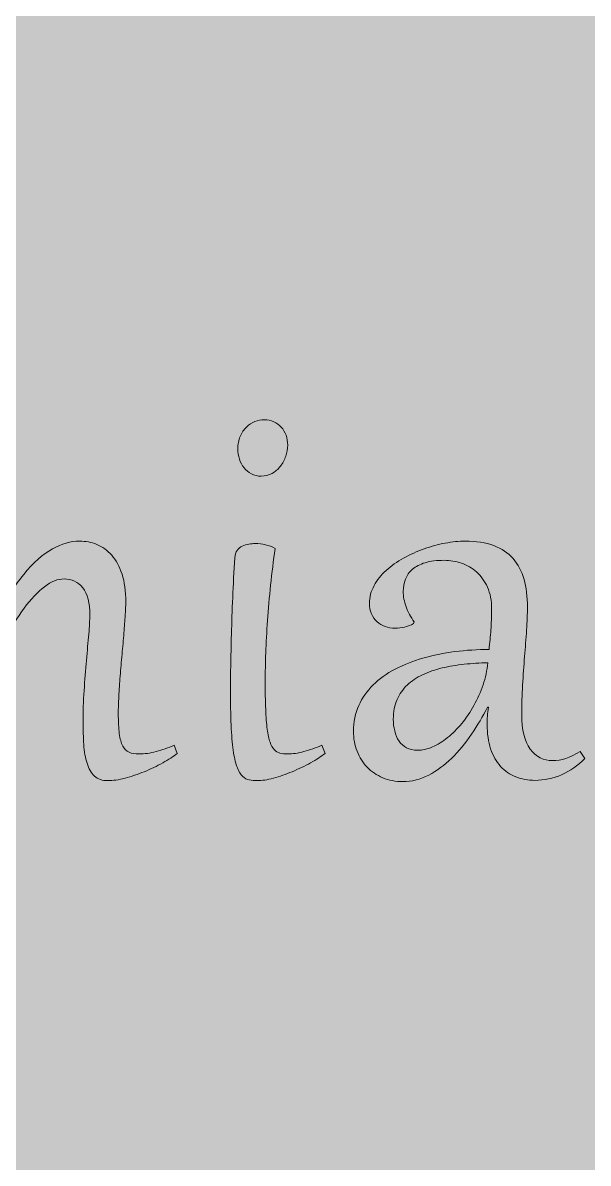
# Model space of a CAD drawing. Extents: x -4214 to -1795, y -2227 to -856.
# Drawn here: x -2441.2 to -2370.1, y -1884.3 to -1740.8 of the extents above; entities that cross this region are included whole.
import ezdxf

# ---------------------------------------------------------------- set-up
doc = ezdxf.new("R2010")
doc.units = 0
doc.header["$MEASUREMENT"] = 0
doc.layers.add('Layer 1', color=7, linetype='Continuous')

# ---------------------------------------------------------------- blocks, each defined once
blk = doc.blocks.new('block 14')
at = {"layer": 'Layer 1', "true_color": 0x2a3f49}
h = blk.add_hatch(color=149, dxfattribs=at)
h.dxf.hatch_style = 2
edge = h.paths.add_edge_path()
edge.add_spline(control_points=[(-2409.48, -1806.92), (-2409.7, -1808.45), (-2409.9, -1809.98), (-2410.06, -1811.52), (-2410.22, -1813.06), (-2410.35, -1814.55), (-2410.45, -1815.98), (-2410.55, -1817.42), (-2410.63, -1818.78), (-2410.67, -1820.06), (-2410.72, -1821.34), (-2410.74, -1822.5), (-2410.74, -1823.54), (-2410.74, -1824.93), (-2410.72, -1826.13), (-2410.68, -1827.13), (-2410.64, -1828.13), (-2410.58, -1828.97), (-2410.48, -1829.65), (-2410.39, -1830.34), (-2410.27, -1830.89), (-2410.13, -1831.3), (-2409.99, -1831.71), (-2409.81, -1832.02), (-2409.61, -1832.24), (-2409.4, -1832.46), (-2409.16, -1832.61), (-2408.88, -1832.68), (-2408.6, -1832.75), (-2408.29, -1832.78), (-2407.94, -1832.78), (-2407.3, -1832.78), (-2406.61, -1832.68), (-2405.86, -1832.48), (-2405.12, -1832.29), (-2404.36, -1832.02), (-2403.6, -1831.67), (-2403.6, -1831.67), (-2403.21, -1832.72), (-2403.21, -1832.72), (-2403.7, -1833.1), (-2404.3, -1833.5), (-2405.03, -1833.9), (-2405.77, -1834.31), (-2406.53, -1834.68), (-2407.34, -1835.01), (-2408.15, -1835.35), (-2408.94, -1835.62), (-2409.71, -1835.83), (-2410.48, -1836.04), (-2411.15, -1836.14), (-2411.71, -1836.14), (-2412.09, -1836.14), (-2412.43, -1836.11), (-2412.74, -1836.05), (-2413.05, -1835.99), (-2413.33, -1835.84), (-2413.57, -1835.6), (-2413.82, -1835.36), (-2414.04, -1835), (-2414.24, -1834.53), (-2414.43, -1834.06), (-2414.59, -1833.42), (-2414.72, -1832.62), (-2414.85, -1831.81), (-2414.95, -1830.81), (-2415.01, -1829.6), (-2415.08, -1828.39), (-2415.11, -1826.92), (-2415.11, -1825.2), (-2415.11, -1824.2), (-2415.1, -1823.06), (-2415.08, -1821.79), (-2415.06, -1820.53), (-2415.03, -1819.16), (-2414.99, -1817.7), (-2414.95, -1816.24), (-2414.9, -1814.71), (-2414.83, -1813.09), (-2414.76, -1811.47), (-2414.68, -1809.8), (-2414.57, -1808.09), (-2414.54, -1807.71), (-2414.44, -1807.41), (-2414.27, -1807.17), (-2414.09, -1806.94), (-2413.88, -1806.75), (-2413.62, -1806.62), (-2413.37, -1806.5), (-2413.1, -1806.41), (-2412.81, -1806.36), (-2412.52, -1806.32), (-2412.25, -1806.3), (-2412.01, -1806.3), (-2411.11, -1806.3), (-2410.27, -1806.5), (-2409.48, -1806.92)], knot_values=[0, 0, 0, 0, 1, 1, 1, 2, 2, 2, 3, 3, 3, 4, 4, 4, 5, 5, 5, 6, 6, 6, 7, 7, 7, 8, 8, 8, 9, 9, 9, 10, 10, 10, 11, 11, 11, 12, 12, 12, 13, 13, 13, 14, 14, 14, 15, 15, 15, 16, 16, 16, 17, 17, 17, 18, 18, 18, 19, 19, 19, 20, 20, 20, 21, 21, 21, 22, 22, 22, 23, 23, 23, 24, 24, 24, 25, 25, 25, 26, 26, 26, 27, 27, 27, 28, 28, 28, 29, 29, 29, 30, 30, 30, 31, 31, 31, 32, 32, 32, 32], degree=3, periodic=1)
edge = h.paths.add_edge_path()
edge.add_spline(control_points=[(-2411.23, -1797.82), (-2411.7, -1797.82), (-2412.11, -1797.72), (-2412.48, -1797.53), (-2412.84, -1797.33), (-2413.15, -1797.08), (-2413.4, -1796.76), (-2413.66, -1796.44), (-2413.85, -1796.08), (-2413.99, -1795.67), (-2414.12, -1795.26), (-2414.19, -1794.84), (-2414.19, -1794.41), (-2414.19, -1793.81), (-2414.09, -1793.28), (-2413.89, -1792.81), (-2413.68, -1792.35), (-2413.42, -1791.96), (-2413.1, -1791.64), (-2412.78, -1791.33), (-2412.42, -1791.09), (-2412.03, -1790.94), (-2411.64, -1790.78), (-2411.26, -1790.71), (-2410.88, -1790.71), (-2410.43, -1790.71), (-2410.02, -1790.79), (-2409.66, -1790.96), (-2409.29, -1791.13), (-2408.98, -1791.36), (-2408.72, -1791.65), (-2408.46, -1791.95), (-2408.26, -1792.29), (-2408.12, -1792.67), (-2407.98, -1793.05), (-2407.9, -1793.47), (-2407.9, -1793.91), (-2407.9, -1794.38), (-2407.99, -1794.84), (-2408.15, -1795.31), (-2408.31, -1795.77), (-2408.53, -1796.19), (-2408.82, -1796.57), (-2409.11, -1796.94), (-2409.46, -1797.25), (-2409.87, -1797.48), (-2410.28, -1797.7), (-2410.73, -1797.82), (-2411.23, -1797.82)], knot_values=[0, 0, 0, 0, 1, 1, 1, 2, 2, 2, 3, 3, 3, 4, 4, 4, 5, 5, 5, 6, 6, 6, 7, 7, 7, 8, 8, 8, 9, 9, 9, 10, 10, 10, 11, 11, 11, 12, 12, 12, 13, 13, 13, 14, 14, 14, 15, 15, 15, 16, 16, 16, 16], degree=3, periodic=1)
h = blk.add_hatch(color=149, dxfattribs=at)
h.dxf.hatch_style = 2
edge = h.paths.add_edge_path()
edge.add_spline(control_points=[(-2451.48, -1812.09), (-2451.48, -1811.54), (-2451.52, -1811.08), (-2451.6, -1810.71), (-2451.68, -1810.33), (-2451.81, -1810.03), (-2451.97, -1809.81), (-2452.14, -1809.59), (-2452.35, -1809.43), (-2452.61, -1809.34), (-2452.87, -1809.24), (-2453.17, -1809.19), (-2453.52, -1809.19), (-2454, -1809.19), (-2454.58, -1809.26), (-2455.25, -1809.39), (-2455.92, -1809.53), (-2456.69, -1809.71), (-2457.54, -1809.94), (-2457.54, -1809.94), (-2457.84, -1808.49), (-2457.84, -1808.49), (-2456.89, -1808.16), (-2455.98, -1807.85), (-2455.1, -1807.57), (-2454.22, -1807.3), (-2453.41, -1807.06), (-2452.67, -1806.86), (-2451.93, -1806.66), (-2451.28, -1806.5), (-2450.72, -1806.39), (-2450.15, -1806.29), (-2449.71, -1806.24), (-2449.39, -1806.24), (-2448.61, -1806.24), (-2448, -1806.47), (-2447.56, -1806.93), (-2447.13, -1807.39), (-2446.91, -1808.19), (-2446.91, -1809.32), (-2446.91, -1809.45), (-2446.92, -1809.76), (-2446.95, -1810.25), (-2446.98, -1810.74), (-2447.01, -1811.37), (-2447.06, -1812.11), (-2447.11, -1812.87), (-2447.16, -1813.73), (-2447.23, -1814.7), (-2447.3, -1815.68), (-2447.38, -1816.72), (-2447.46, -1817.82), (-2447.55, -1818.92), (-2447.65, -1820.05), (-2447.76, -1821.23), (-2447.86, -1822.4), (-2447.98, -1823.58), (-2448.1, -1824.74), (-2448.1, -1824.74), (-2447.98, -1824.76), (-2447.98, -1824.76), (-2446.96, -1821.3), (-2445.86, -1818.37), (-2444.69, -1815.99), (-2443.53, -1813.61), (-2442.34, -1811.68), (-2441.13, -1810.19), (-2439.92, -1808.71), (-2438.72, -1807.64), (-2437.52, -1806.98), (-2436.33, -1806.32), (-2435.19, -1806), (-2434.1, -1806), (-2433.35, -1806), (-2432.62, -1806.13), (-2431.93, -1806.41), (-2431.23, -1806.7), (-2430.61, -1807.15), (-2430.06, -1807.77), (-2429.52, -1808.38), (-2429.09, -1809.18), (-2428.76, -1810.15), (-2428.44, -1811.13), (-2428.28, -1812.3), (-2428.28, -1813.69), (-2428.28, -1814.09), (-2428.31, -1814.63), (-2428.35, -1815.31), (-2428.4, -1815.98), (-2428.46, -1816.74), (-2428.52, -1817.57), (-2428.59, -1818.41), (-2428.67, -1819.29), (-2428.75, -1820.22), (-2428.84, -1821.15), (-2428.92, -1822.07), (-2428.99, -1822.97), (-2429.05, -1823.87), (-2429.11, -1824.72), (-2429.16, -1825.54), (-2429.2, -1826.35), (-2429.23, -1827.06), (-2429.23, -1827.66), (-2429.23, -1828.71), (-2429.18, -1829.56), (-2429.1, -1830.22), (-2429.01, -1830.88), (-2428.87, -1831.4), (-2428.66, -1831.78), (-2428.46, -1832.16), (-2428.19, -1832.42), (-2427.86, -1832.57), (-2427.52, -1832.71), (-2427.11, -1832.78), (-2426.63, -1832.78), (-2425.93, -1832.78), (-2425.21, -1832.68), (-2424.46, -1832.48), (-2423.7, -1832.29), (-2422.95, -1832.02), (-2422.18, -1831.67), (-2422.18, -1831.67), (-2421.8, -1832.72), (-2421.8, -1832.72), (-2422.28, -1833.1), (-2422.89, -1833.5), (-2423.63, -1833.9), (-2424.37, -1834.31), (-2425.14, -1834.68), (-2425.96, -1835.01), (-2426.77, -1835.35), (-2427.58, -1835.62), (-2428.38, -1835.83), (-2429.19, -1836.04), (-2429.9, -1836.14), (-2430.52, -1836.14), (-2431.24, -1836.14), (-2431.81, -1835.95), (-2432.23, -1835.56), (-2432.65, -1835.17), (-2432.96, -1834.64), (-2433.16, -1833.96), (-2433.37, -1833.29), (-2433.51, -1832.51), (-2433.57, -1831.61), (-2433.63, -1830.71), (-2433.66, -1829.75), (-2433.66, -1828.71), (-2433.66, -1827.45), (-2433.62, -1826.15), (-2433.53, -1824.81), (-2433.44, -1823.48), (-2433.34, -1822.2), (-2433.24, -1821), (-2433.13, -1819.79), (-2433.03, -1818.69), (-2432.94, -1817.7), (-2432.86, -1816.72), (-2432.81, -1815.93), (-2432.81, -1815.34), (-2432.81, -1813.77), (-2433.11, -1812.61), (-2433.7, -1811.86), (-2434.29, -1811.12), (-2435.07, -1810.75), (-2436.05, -1810.75), (-2436.83, -1810.75), (-2437.65, -1811.07), (-2438.51, -1811.73), (-2439.37, -1812.39), (-2440.23, -1813.29), (-2441.08, -1814.44), (-2441.93, -1815.59), (-2442.75, -1816.95), (-2443.54, -1818.51), (-2444.32, -1820.07), (-2445.03, -1821.76), (-2445.66, -1823.59), (-2446.29, -1825.4), (-2446.82, -1827.31), (-2447.23, -1829.3), (-2447.65, -1831.28), (-2447.91, -1833.27), (-2448.02, -1835.25), (-2448.02, -1835.25), (-2452.23, -1835.78), (-2452.23, -1835.78), (-2452.23, -1835.78), (-2452.55, -1835.76), (-2452.55, -1835.76), (-2452.44, -1834.48), (-2452.34, -1833.09), (-2452.25, -1831.59), (-2452.15, -1830.08), (-2452.06, -1828.56), (-2451.99, -1827.01), (-2451.91, -1825.46), (-2451.83, -1823.92), (-2451.77, -1822.39), (-2451.71, -1820.87), (-2451.66, -1819.45), (-2451.61, -1818.13), (-2451.57, -1816.8), (-2451.53, -1815.62), (-2451.51, -1814.57), (-2451.49, -1813.53), (-2451.48, -1812.7), (-2451.48, -1812.09)], knot_values=[0, 0, 0, 0, 1, 1, 1, 2, 2, 2, 3, 3, 3, 4, 4, 4, 5, 5, 5, 6, 6, 6, 7, 7, 7, 8, 8, 8, 9, 9, 9, 10, 10, 10, 11, 11, 11, 12, 12, 12, 13, 13, 13, 14, 14, 14, 15, 15, 15, 16, 16, 16, 17, 17, 17, 18, 18, 18, 19, 19, 19, 20, 20, 20, 21, 21, 21, 22, 22, 22, 23, 23, 23, 24, 24, 24, 25, 25, 25, 26, 26, 26, 27, 27, 27, 28, 28, 28, 29, 29, 29, 30, 30, 30, 31, 31, 31, 32, 32, 32, 33, 33, 33, 34, 34, 34, 35, 35, 35, 36, 36, 36, 37, 37, 37, 38, 38, 38, 39, 39, 39, 40, 40, 40, 41, 41, 41, 42, 42, 42, 43, 43, 43, 44, 44, 44, 45, 45, 45, 46, 46, 46, 47, 47, 47, 48, 48, 48, 49, 49, 49, 50, 50, 50, 51, 51, 51, 52, 52, 52, 53, 53, 53, 54, 54, 54, 55, 55, 55, 56, 56, 56, 57, 57, 57, 58, 58, 58, 59, 59, 59, 60, 60, 60, 61, 61, 61, 62, 62, 62, 63, 63, 63, 64, 64, 64, 65, 65, 65, 66, 66, 66, 67, 67, 67, 68, 68, 68, 69, 69, 69, 69], degree=3, periodic=1)
h = blk.add_hatch(color=149, dxfattribs=at)
h.dxf.hatch_style = 2
edge = h.paths.add_edge_path()
edge.add_spline(control_points=[(-2382.25, -1814.55), (-2382.25, -1813.49), (-2382.42, -1812.57), (-2382.77, -1811.79), (-2383.12, -1811.01), (-2383.58, -1810.38), (-2384.14, -1809.88), (-2384.71, -1809.38), (-2385.34, -1809.02), (-2386.05, -1808.77), (-2386.77, -1808.53), (-2387.48, -1808.41), (-2388.19, -1808.41), (-2389.14, -1808.41), (-2389.95, -1808.51), (-2390.61, -1808.71), (-2391.26, -1808.91), (-2391.8, -1809.19), (-2392.21, -1809.54), (-2392.62, -1809.89), (-2392.91, -1810.3), (-2393.09, -1810.78), (-2393.28, -1811.25), (-2393.37, -1811.77), (-2393.37, -1812.32), (-2393.37, -1812.96), (-2393.25, -1813.61), (-2393.01, -1814.26), (-2392.78, -1814.91), (-2392.43, -1815.54), (-2391.98, -1816.16), (-2391.98, -1816.16), (-2392.06, -1816.38), (-2392.06, -1816.38), (-2392.82, -1816.76), (-2393.59, -1816.95), (-2394.37, -1816.95), (-2394.83, -1816.95), (-2395.26, -1816.88), (-2395.65, -1816.74), (-2396.05, -1816.6), (-2396.39, -1816.39), (-2396.68, -1816.12), (-2396.97, -1815.86), (-2397.2, -1815.52), (-2397.36, -1815.13), (-2397.53, -1814.74), (-2397.62, -1814.31), (-2397.62, -1813.83), (-2397.62, -1813.03), (-2397.42, -1812.29), (-2397.04, -1811.59), (-2396.66, -1810.89), (-2396.15, -1810.25), (-2395.52, -1809.68), (-2394.89, -1809.1), (-2394.16, -1808.59), (-2393.32, -1808.13), (-2392.49, -1807.67), (-2391.64, -1807.29), (-2390.75, -1806.97), (-2389.86, -1806.66), (-2388.97, -1806.41), (-2388.08, -1806.25), (-2387.19, -1806.08), (-2386.36, -1806), (-2385.59, -1806), (-2384.18, -1806), (-2382.98, -1806.18), (-2381.98, -1806.56), (-2380.98, -1806.93), (-2380.16, -1807.48), (-2379.54, -1808.2), (-2378.92, -1808.92), (-2378.46, -1809.78), (-2378.17, -1810.81), (-2377.88, -1811.83), (-2377.74, -1812.98), (-2377.74, -1814.27), (-2377.74, -1815.15), (-2377.78, -1816.13), (-2377.85, -1817.19), (-2377.92, -1818.25), (-2378.01, -1819.36), (-2378.1, -1820.53), (-2378.2, -1821.68), (-2378.28, -1822.89), (-2378.35, -1824.12), (-2378.43, -1825.35), (-2378.46, -1826.58), (-2378.46, -1827.81), (-2378.46, -1829.74), (-2378.1, -1831.19), (-2377.39, -1832.16), (-2376.67, -1833.14), (-2375.73, -1833.62), (-2374.56, -1833.62), (-2373.52, -1833.62), (-2372.37, -1833.24), (-2371.09, -1832.47), (-2371.09, -1832.47), (-2370.51, -1833.34), (-2370.51, -1833.34), (-2371.41, -1834.24), (-2372.39, -1834.93), (-2373.45, -1835.4), (-2374.51, -1835.86), (-2375.62, -1836.1), (-2376.79, -1836.1), (-2377.67, -1836.1), (-2378.47, -1835.95), (-2379.21, -1835.66), (-2379.95, -1835.36), (-2380.58, -1834.92), (-2381.12, -1834.34), (-2381.66, -1833.75), (-2382.07, -1833.02), (-2382.37, -1832.13), (-2382.67, -1831.25), (-2382.81, -1830.22), (-2382.81, -1829.05), (-2382.81, -1828.7), (-2382.8, -1828.35), (-2382.78, -1828.01), (-2382.76, -1827.66), (-2382.72, -1827.29), (-2382.65, -1826.9), (-2382.65, -1826.9), (-2382.77, -1826.9), (-2382.77, -1826.9), (-2383.35, -1828.05), (-2384.02, -1829.19), (-2384.78, -1830.31), (-2385.54, -1831.43), (-2386.37, -1832.43), (-2387.27, -1833.31), (-2388.18, -1834.19), (-2389.15, -1834.9), (-2390.17, -1835.44), (-2391.2, -1835.99), (-2392.28, -1836.26), (-2393.41, -1836.26), (-2394.33, -1836.26), (-2395.18, -1836.1), (-2395.94, -1835.78), (-2396.71, -1835.45), (-2397.36, -1835.01), (-2397.91, -1834.45), (-2398.45, -1833.89), (-2398.87, -1833.22), (-2399.18, -1832.44), (-2399.48, -1831.68), (-2399.63, -1830.83), (-2399.63, -1829.92), (-2399.63, -1828.74), (-2399.41, -1827.66), (-2398.97, -1826.69), (-2398.54, -1825.73), (-2397.94, -1824.86), (-2397.16, -1824.1), (-2396.39, -1823.33), (-2395.47, -1822.67), (-2394.39, -1822.11), (-2393.32, -1821.56), (-2392.15, -1821.09), (-2390.89, -1820.72), (-2389.63, -1820.36), (-2388.29, -1820.08), (-2386.88, -1819.9), (-2385.47, -1819.72), (-2384.03, -1819.63), (-2382.57, -1819.63), (-2382.48, -1818.78), (-2382.4, -1817.96), (-2382.34, -1817.17), (-2382.28, -1816.38), (-2382.25, -1815.51), (-2382.25, -1814.55)], knot_values=[0, 0, 0, 0, 1, 1, 1, 2, 2, 2, 3, 3, 3, 4, 4, 4, 5, 5, 5, 6, 6, 6, 7, 7, 7, 8, 8, 8, 9, 9, 9, 10, 10, 10, 11, 11, 11, 12, 12, 12, 13, 13, 13, 14, 14, 14, 15, 15, 15, 16, 16, 16, 17, 17, 17, 18, 18, 18, 19, 19, 19, 20, 20, 20, 21, 21, 21, 22, 22, 22, 23, 23, 23, 24, 24, 24, 25, 25, 25, 26, 26, 26, 27, 27, 27, 28, 28, 28, 29, 29, 29, 30, 30, 30, 31, 31, 31, 32, 32, 32, 33, 33, 33, 34, 34, 34, 35, 35, 35, 36, 36, 36, 37, 37, 37, 38, 38, 38, 39, 39, 39, 40, 40, 40, 41, 41, 41, 42, 42, 42, 43, 43, 43, 44, 44, 44, 45, 45, 45, 46, 46, 46, 47, 47, 47, 48, 48, 48, 49, 49, 49, 50, 50, 50, 51, 51, 51, 52, 52, 52, 53, 53, 53, 54, 54, 54, 55, 55, 55, 56, 56, 56, 57, 57, 57, 58, 58, 58, 59, 59, 59, 59], degree=3, periodic=1)
edge = h.paths.add_edge_path()
edge.add_spline(control_points=[(-2394.62, -1828.39), (-2394.62, -1828.91), (-2394.56, -1829.41), (-2394.44, -1829.89), (-2394.33, -1830.37), (-2394.15, -1830.79), (-2393.9, -1831.15), (-2393.65, -1831.51), (-2393.34, -1831.79), (-2392.95, -1832), (-2392.57, -1832.21), (-2392.11, -1832.32), (-2391.57, -1832.32), (-2390.97, -1832.32), (-2390.35, -1832.17), (-2389.7, -1831.89), (-2389.06, -1831.61), (-2388.42, -1831.22), (-2387.8, -1830.72), (-2387.17, -1830.23), (-2386.58, -1829.63), (-2386.01, -1828.94), (-2385.44, -1828.25), (-2384.92, -1827.49), (-2384.47, -1826.67), (-2384.01, -1825.85), (-2383.63, -1824.99), (-2383.33, -1824.09), (-2383.02, -1823.18), (-2382.83, -1822.25), (-2382.73, -1821.3), (-2383.73, -1821.32), (-2384.71, -1821.39), (-2385.69, -1821.49), (-2386.67, -1821.59), (-2387.6, -1821.75), (-2388.48, -1821.96), (-2389.36, -1822.18), (-2390.18, -1822.46), (-2390.93, -1822.81), (-2391.68, -1823.16), (-2392.33, -1823.59), (-2392.87, -1824.11), (-2393.42, -1824.63), (-2393.84, -1825.24), (-2394.15, -1825.94), (-2394.46, -1826.64), (-2394.62, -1827.46), (-2394.62, -1828.39)], knot_values=[0, 0, 0, 0, 1, 1, 1, 2, 2, 2, 3, 3, 3, 4, 4, 4, 5, 5, 5, 6, 6, 6, 7, 7, 7, 8, 8, 8, 9, 9, 9, 10, 10, 10, 11, 11, 11, 12, 12, 12, 13, 13, 13, 14, 14, 14, 15, 15, 15, 16, 16, 16, 16], degree=3, periodic=1)
at = {"layer": 'Layer 1', "lineweight": 0}
for points, knots in [([(-2411.23, -1797.82), (-2411.7, -1797.82), (-2412.11, -1797.72), (-2412.48, -1797.53), (-2412.84, -1797.33), (-2413.15, -1797.08), (-2413.4, -1796.76), (-2413.66, -1796.44), (-2413.85, -1796.08), (-2413.99, -1795.67), (-2414.12, -1795.26), (-2414.19, -1794.84), (-2414.19, -1794.41), (-2414.19, -1793.81), (-2414.09, -1793.28), (-2413.89, -1792.81), (-2413.68, -1792.35), (-2413.42, -1791.96), (-2413.1, -1791.64), (-2412.78, -1791.33), (-2412.42, -1791.09), (-2412.03, -1790.94), (-2411.64, -1790.78), (-2411.26, -1790.71), (-2410.88, -1790.71), (-2410.43, -1790.71), (-2410.02, -1790.79), (-2409.66, -1790.96), (-2409.29, -1791.13), (-2408.98, -1791.36), (-2408.72, -1791.65), (-2408.46, -1791.95), (-2408.26, -1792.29), (-2408.12, -1792.67), (-2407.98, -1793.05), (-2407.9, -1793.47), (-2407.9, -1793.91), (-2407.9, -1794.38), (-2407.99, -1794.84), (-2408.15, -1795.31), (-2408.31, -1795.77), (-2408.53, -1796.19), (-2408.82, -1796.57), (-2409.11, -1796.94), (-2409.46, -1797.25), (-2409.87, -1797.48), (-2410.28, -1797.7), (-2410.73, -1797.82), (-2411.23, -1797.82)], [0, 0, 0, 0, 1, 1, 1, 2, 2, 2, 3, 3, 3, 4, 4, 4, 5, 5, 5, 6, 6, 6, 7, 7, 7, 8, 8, 8, 9, 9, 9, 10, 10, 10, 11, 11, 11, 12, 12, 12, 13, 13, 13, 14, 14, 14, 15, 15, 15, 16, 16, 16, 16]), ([(-2451.48, -1812.09), (-2451.48, -1811.54), (-2451.52, -1811.08), (-2451.6, -1810.71), (-2451.68, -1810.33), (-2451.81, -1810.03), (-2451.97, -1809.81), (-2452.14, -1809.59), (-2452.35, -1809.43), (-2452.61, -1809.34), (-2452.87, -1809.24), (-2453.17, -1809.19), (-2453.52, -1809.19), (-2454, -1809.19), (-2454.58, -1809.26), (-2455.25, -1809.39), (-2455.92, -1809.53), (-2456.69, -1809.71), (-2457.54, -1809.94), (-2457.54, -1809.94), (-2457.84, -1808.49), (-2457.84, -1808.49), (-2456.89, -1808.16), (-2455.98, -1807.85), (-2455.1, -1807.57), (-2454.22, -1807.3), (-2453.41, -1807.06), (-2452.67, -1806.86), (-2451.93, -1806.66), (-2451.28, -1806.5), (-2450.72, -1806.39), (-2450.15, -1806.29), (-2449.71, -1806.24), (-2449.39, -1806.24), (-2448.61, -1806.24), (-2448, -1806.47), (-2447.56, -1806.93), (-2447.13, -1807.39), (-2446.91, -1808.19), (-2446.91, -1809.32), (-2446.91, -1809.45), (-2446.92, -1809.76), (-2446.95, -1810.25), (-2446.98, -1810.74), (-2447.01, -1811.37), (-2447.06, -1812.11), (-2447.11, -1812.87), (-2447.16, -1813.73), (-2447.23, -1814.7), (-2447.3, -1815.68), (-2447.38, -1816.72), (-2447.46, -1817.82), (-2447.55, -1818.92), (-2447.65, -1820.05), (-2447.76, -1821.23), (-2447.86, -1822.4), (-2447.98, -1823.58), (-2448.1, -1824.74), (-2448.1, -1824.74), (-2447.98, -1824.76), (-2447.98, -1824.76), (-2446.96, -1821.3), (-2445.86, -1818.37), (-2444.69, -1815.99), (-2443.53, -1813.61), (-2442.34, -1811.68), (-2441.13, -1810.19), (-2439.92, -1808.71), (-2438.72, -1807.64), (-2437.52, -1806.98), (-2436.33, -1806.32), (-2435.19, -1806), (-2434.1, -1806), (-2433.35, -1806), (-2432.62, -1806.13), (-2431.93, -1806.41), (-2431.23, -1806.7), (-2430.61, -1807.15), (-2430.06, -1807.77), (-2429.52, -1808.38), (-2429.09, -1809.18), (-2428.76, -1810.15), (-2428.44, -1811.13), (-2428.28, -1812.3), (-2428.28, -1813.69), (-2428.28, -1814.09), (-2428.31, -1814.63), (-2428.35, -1815.31), (-2428.4, -1815.98), (-2428.46, -1816.74), (-2428.52, -1817.57), (-2428.59, -1818.41), (-2428.67, -1819.29), (-2428.75, -1820.22), (-2428.84, -1821.15), (-2428.92, -1822.07), (-2428.99, -1822.97), (-2429.05, -1823.87), (-2429.11, -1824.72), (-2429.16, -1825.54), (-2429.2, -1826.35), (-2429.23, -1827.06), (-2429.23, -1827.66), (-2429.23, -1828.71), (-2429.18, -1829.56), (-2429.1, -1830.22), (-2429.01, -1830.88), (-2428.87, -1831.4), (-2428.66, -1831.78), (-2428.46, -1832.16), (-2428.19, -1832.42), (-2427.86, -1832.57), (-2427.52, -1832.71), (-2427.11, -1832.78), (-2426.63, -1832.78), (-2425.93, -1832.78), (-2425.21, -1832.68), (-2424.46, -1832.48), (-2423.7, -1832.29), (-2422.95, -1832.02), (-2422.18, -1831.67), (-2422.18, -1831.67), (-2421.8, -1832.72), (-2421.8, -1832.72), (-2422.28, -1833.1), (-2422.89, -1833.5), (-2423.63, -1833.9), (-2424.37, -1834.31), (-2425.14, -1834.68), (-2425.96, -1835.01), (-2426.77, -1835.35), (-2427.58, -1835.62), (-2428.38, -1835.83), (-2429.19, -1836.04), (-2429.9, -1836.14), (-2430.52, -1836.14), (-2431.24, -1836.14), (-2431.81, -1835.95), (-2432.23, -1835.56), (-2432.65, -1835.17), (-2432.96, -1834.64), (-2433.16, -1833.96), (-2433.37, -1833.29), (-2433.51, -1832.51), (-2433.57, -1831.61), (-2433.63, -1830.71), (-2433.66, -1829.75), (-2433.66, -1828.71), (-2433.66, -1827.45), (-2433.62, -1826.15), (-2433.53, -1824.81), (-2433.44, -1823.48), (-2433.34, -1822.2), (-2433.24, -1821), (-2433.13, -1819.79), (-2433.03, -1818.69), (-2432.94, -1817.7), (-2432.86, -1816.72), (-2432.81, -1815.93), (-2432.81, -1815.34), (-2432.81, -1813.77), (-2433.11, -1812.61), (-2433.7, -1811.86), (-2434.29, -1811.12), (-2435.07, -1810.75), (-2436.05, -1810.75), (-2436.83, -1810.75), (-2437.65, -1811.07), (-2438.51, -1811.73), (-2439.37, -1812.39), (-2440.23, -1813.29), (-2441.08, -1814.44), (-2441.93, -1815.59), (-2442.75, -1816.95), (-2443.54, -1818.51), (-2444.32, -1820.07), (-2445.03, -1821.76), (-2445.66, -1823.59), (-2446.29, -1825.4), (-2446.82, -1827.31), (-2447.23, -1829.3), (-2447.65, -1831.28), (-2447.91, -1833.27), (-2448.02, -1835.25), (-2448.02, -1835.25), (-2452.23, -1835.78), (-2452.23, -1835.78), (-2452.23, -1835.78), (-2452.55, -1835.76), (-2452.55, -1835.76), (-2452.44, -1834.48), (-2452.34, -1833.09), (-2452.25, -1831.59), (-2452.15, -1830.08), (-2452.06, -1828.56), (-2451.99, -1827.01), (-2451.91, -1825.46), (-2451.83, -1823.92), (-2451.77, -1822.39), (-2451.71, -1820.87), (-2451.66, -1819.45), (-2451.61, -1818.13), (-2451.57, -1816.8), (-2451.53, -1815.62), (-2451.51, -1814.57), (-2451.49, -1813.53), (-2451.48, -1812.7), (-2451.48, -1812.09)], [0, 0, 0, 0, 1, 1, 1, 2, 2, 2, 3, 3, 3, 4, 4, 4, 5, 5, 5, 6, 6, 6, 7, 7, 7, 8, 8, 8, 9, 9, 9, 10, 10, 10, 11, 11, 11, 12, 12, 12, 13, 13, 13, 14, 14, 14, 15, 15, 15, 16, 16, 16, 17, 17, 17, 18, 18, 18, 19, 19, 19, 20, 20, 20, 21, 21, 21, 22, 22, 22, 23, 23, 23, 24, 24, 24, 25, 25, 25, 26, 26, 26, 27, 27, 27, 28, 28, 28, 29, 29, 29, 30, 30, 30, 31, 31, 31, 32, 32, 32, 33, 33, 33, 34, 34, 34, 35, 35, 35, 36, 36, 36, 37, 37, 37, 38, 38, 38, 39, 39, 39, 40, 40, 40, 41, 41, 41, 42, 42, 42, 43, 43, 43, 44, 44, 44, 45, 45, 45, 46, 46, 46, 47, 47, 47, 48, 48, 48, 49, 49, 49, 50, 50, 50, 51, 51, 51, 52, 52, 52, 53, 53, 53, 54, 54, 54, 55, 55, 55, 56, 56, 56, 57, 57, 57, 58, 58, 58, 59, 59, 59, 60, 60, 60, 61, 61, 61, 62, 62, 62, 63, 63, 63, 64, 64, 64, 65, 65, 65, 66, 66, 66, 67, 67, 67, 68, 68, 68, 69, 69, 69, 69]), ([(-2409.48, -1806.92), (-2409.7, -1808.45), (-2409.9, -1809.98), (-2410.06, -1811.52), (-2410.22, -1813.06), (-2410.35, -1814.55), (-2410.45, -1815.98), (-2410.55, -1817.42), (-2410.63, -1818.78), (-2410.67, -1820.06), (-2410.72, -1821.34), (-2410.74, -1822.5), (-2410.74, -1823.54), (-2410.74, -1824.93), (-2410.72, -1826.13), (-2410.68, -1827.13), (-2410.64, -1828.13), (-2410.58, -1828.97), (-2410.48, -1829.65), (-2410.39, -1830.34), (-2410.27, -1830.89), (-2410.13, -1831.3), (-2409.99, -1831.71), (-2409.81, -1832.02), (-2409.61, -1832.24), (-2409.4, -1832.46), (-2409.16, -1832.61), (-2408.88, -1832.68), (-2408.6, -1832.75), (-2408.29, -1832.78), (-2407.94, -1832.78), (-2407.3, -1832.78), (-2406.61, -1832.68), (-2405.86, -1832.48), (-2405.12, -1832.29), (-2404.36, -1832.02), (-2403.6, -1831.67), (-2403.6, -1831.67), (-2403.21, -1832.72), (-2403.21, -1832.72), (-2403.7, -1833.1), (-2404.3, -1833.5), (-2405.03, -1833.9), (-2405.77, -1834.31), (-2406.53, -1834.68), (-2407.34, -1835.01), (-2408.15, -1835.35), (-2408.94, -1835.62), (-2409.71, -1835.83), (-2410.48, -1836.04), (-2411.15, -1836.14), (-2411.71, -1836.14), (-2412.09, -1836.14), (-2412.43, -1836.11), (-2412.74, -1836.05), (-2413.05, -1835.99), (-2413.33, -1835.84), (-2413.57, -1835.6), (-2413.82, -1835.36), (-2414.04, -1835), (-2414.24, -1834.53), (-2414.43, -1834.06), (-2414.59, -1833.42), (-2414.72, -1832.62), (-2414.85, -1831.81), (-2414.95, -1830.81), (-2415.01, -1829.6), (-2415.08, -1828.39), (-2415.11, -1826.92), (-2415.11, -1825.2), (-2415.11, -1824.2), (-2415.1, -1823.06), (-2415.08, -1821.79), (-2415.06, -1820.53), (-2415.03, -1819.16), (-2414.99, -1817.7), (-2414.95, -1816.24), (-2414.9, -1814.71), (-2414.83, -1813.09), (-2414.76, -1811.47), (-2414.68, -1809.8), (-2414.57, -1808.09), (-2414.54, -1807.71), (-2414.44, -1807.41), (-2414.27, -1807.17), (-2414.09, -1806.94), (-2413.88, -1806.75), (-2413.62, -1806.62), (-2413.37, -1806.5), (-2413.1, -1806.41), (-2412.81, -1806.36), (-2412.52, -1806.32), (-2412.25, -1806.3), (-2412.01, -1806.3), (-2411.11, -1806.3), (-2410.27, -1806.5), (-2409.48, -1806.92)], [0, 0, 0, 0, 1, 1, 1, 2, 2, 2, 3, 3, 3, 4, 4, 4, 5, 5, 5, 6, 6, 6, 7, 7, 7, 8, 8, 8, 9, 9, 9, 10, 10, 10, 11, 11, 11, 12, 12, 12, 13, 13, 13, 14, 14, 14, 15, 15, 15, 16, 16, 16, 17, 17, 17, 18, 18, 18, 19, 19, 19, 20, 20, 20, 21, 21, 21, 22, 22, 22, 23, 23, 23, 24, 24, 24, 25, 25, 25, 26, 26, 26, 27, 27, 27, 28, 28, 28, 29, 29, 29, 30, 30, 30, 31, 31, 31, 32, 32, 32, 32]), ([(-2382.25, -1814.55), (-2382.25, -1813.49), (-2382.42, -1812.57), (-2382.77, -1811.79), (-2383.12, -1811.01), (-2383.58, -1810.38), (-2384.14, -1809.88), (-2384.71, -1809.38), (-2385.34, -1809.02), (-2386.05, -1808.77), (-2386.77, -1808.53), (-2387.48, -1808.41), (-2388.19, -1808.41), (-2389.14, -1808.41), (-2389.95, -1808.51), (-2390.61, -1808.71), (-2391.26, -1808.91), (-2391.8, -1809.19), (-2392.21, -1809.54), (-2392.62, -1809.89), (-2392.91, -1810.3), (-2393.09, -1810.78), (-2393.28, -1811.25), (-2393.37, -1811.77), (-2393.37, -1812.32), (-2393.37, -1812.96), (-2393.25, -1813.61), (-2393.01, -1814.26), (-2392.78, -1814.91), (-2392.43, -1815.54), (-2391.98, -1816.16), (-2391.98, -1816.16), (-2392.06, -1816.38), (-2392.06, -1816.38), (-2392.82, -1816.76), (-2393.59, -1816.95), (-2394.37, -1816.95), (-2394.83, -1816.95), (-2395.26, -1816.88), (-2395.65, -1816.74), (-2396.05, -1816.6), (-2396.39, -1816.39), (-2396.68, -1816.12), (-2396.97, -1815.86), (-2397.2, -1815.52), (-2397.36, -1815.13), (-2397.53, -1814.74), (-2397.62, -1814.31), (-2397.62, -1813.83), (-2397.62, -1813.03), (-2397.42, -1812.29), (-2397.04, -1811.59), (-2396.66, -1810.89), (-2396.15, -1810.25), (-2395.52, -1809.68), (-2394.89, -1809.1), (-2394.16, -1808.59), (-2393.32, -1808.13), (-2392.49, -1807.67), (-2391.64, -1807.29), (-2390.75, -1806.97), (-2389.86, -1806.66), (-2388.97, -1806.41), (-2388.08, -1806.25), (-2387.19, -1806.08), (-2386.36, -1806), (-2385.59, -1806), (-2384.18, -1806), (-2382.98, -1806.18), (-2381.98, -1806.56), (-2380.98, -1806.93), (-2380.16, -1807.48), (-2379.54, -1808.2), (-2378.92, -1808.92), (-2378.46, -1809.78), (-2378.17, -1810.81), (-2377.88, -1811.83), (-2377.74, -1812.98), (-2377.74, -1814.27), (-2377.74, -1815.15), (-2377.78, -1816.13), (-2377.85, -1817.19), (-2377.92, -1818.25), (-2378.01, -1819.36), (-2378.1, -1820.53), (-2378.2, -1821.68), (-2378.28, -1822.89), (-2378.35, -1824.12), (-2378.43, -1825.35), (-2378.46, -1826.58), (-2378.46, -1827.81), (-2378.46, -1829.74), (-2378.1, -1831.19), (-2377.39, -1832.16), (-2376.67, -1833.14), (-2375.73, -1833.62), (-2374.56, -1833.62), (-2373.52, -1833.62), (-2372.37, -1833.24), (-2371.09, -1832.47), (-2371.09, -1832.47), (-2370.51, -1833.34), (-2370.51, -1833.34), (-2371.41, -1834.24), (-2372.39, -1834.93), (-2373.45, -1835.4), (-2374.51, -1835.86), (-2375.62, -1836.1), (-2376.79, -1836.1), (-2377.67, -1836.1), (-2378.47, -1835.95), (-2379.21, -1835.66), (-2379.95, -1835.36), (-2380.58, -1834.92), (-2381.12, -1834.34), (-2381.66, -1833.75), (-2382.07, -1833.02), (-2382.37, -1832.13), (-2382.67, -1831.25), (-2382.81, -1830.22), (-2382.81, -1829.05), (-2382.81, -1828.7), (-2382.8, -1828.35), (-2382.78, -1828.01), (-2382.76, -1827.66), (-2382.72, -1827.29), (-2382.65, -1826.9), (-2382.65, -1826.9), (-2382.77, -1826.9), (-2382.77, -1826.9), (-2383.35, -1828.05), (-2384.02, -1829.19), (-2384.78, -1830.31), (-2385.54, -1831.43), (-2386.37, -1832.43), (-2387.27, -1833.31), (-2388.18, -1834.19), (-2389.15, -1834.9), (-2390.17, -1835.44), (-2391.2, -1835.99), (-2392.28, -1836.26), (-2393.41, -1836.26), (-2394.33, -1836.26), (-2395.18, -1836.1), (-2395.94, -1835.78), (-2396.71, -1835.45), (-2397.36, -1835.01), (-2397.91, -1834.45), (-2398.45, -1833.89), (-2398.87, -1833.22), (-2399.18, -1832.44), (-2399.48, -1831.68), (-2399.63, -1830.83), (-2399.63, -1829.92), (-2399.63, -1828.74), (-2399.41, -1827.66), (-2398.97, -1826.69), (-2398.54, -1825.73), (-2397.94, -1824.86), (-2397.16, -1824.1), (-2396.39, -1823.33), (-2395.47, -1822.67), (-2394.39, -1822.11), (-2393.32, -1821.56), (-2392.15, -1821.09), (-2390.89, -1820.72), (-2389.63, -1820.36), (-2388.29, -1820.08), (-2386.88, -1819.9), (-2385.47, -1819.72), (-2384.03, -1819.63), (-2382.57, -1819.63), (-2382.48, -1818.78), (-2382.4, -1817.96), (-2382.34, -1817.17), (-2382.28, -1816.38), (-2382.25, -1815.51), (-2382.25, -1814.55)], [0, 0, 0, 0, 1, 1, 1, 2, 2, 2, 3, 3, 3, 4, 4, 4, 5, 5, 5, 6, 6, 6, 7, 7, 7, 8, 8, 8, 9, 9, 9, 10, 10, 10, 11, 11, 11, 12, 12, 12, 13, 13, 13, 14, 14, 14, 15, 15, 15, 16, 16, 16, 17, 17, 17, 18, 18, 18, 19, 19, 19, 20, 20, 20, 21, 21, 21, 22, 22, 22, 23, 23, 23, 24, 24, 24, 25, 25, 25, 26, 26, 26, 27, 27, 27, 28, 28, 28, 29, 29, 29, 30, 30, 30, 31, 31, 31, 32, 32, 32, 33, 33, 33, 34, 34, 34, 35, 35, 35, 36, 36, 36, 37, 37, 37, 38, 38, 38, 39, 39, 39, 40, 40, 40, 41, 41, 41, 42, 42, 42, 43, 43, 43, 44, 44, 44, 45, 45, 45, 46, 46, 46, 47, 47, 47, 48, 48, 48, 49, 49, 49, 50, 50, 50, 51, 51, 51, 52, 52, 52, 53, 53, 53, 54, 54, 54, 55, 55, 55, 56, 56, 56, 57, 57, 57, 58, 58, 58, 59, 59, 59, 59]), ([(-2394.62, -1828.39), (-2394.62, -1828.91), (-2394.56, -1829.41), (-2394.44, -1829.89), (-2394.33, -1830.37), (-2394.15, -1830.79), (-2393.9, -1831.15), (-2393.65, -1831.51), (-2393.34, -1831.79), (-2392.95, -1832), (-2392.57, -1832.21), (-2392.11, -1832.32), (-2391.57, -1832.32), (-2390.97, -1832.32), (-2390.35, -1832.17), (-2389.7, -1831.89), (-2389.06, -1831.61), (-2388.42, -1831.22), (-2387.8, -1830.72), (-2387.17, -1830.23), (-2386.58, -1829.63), (-2386.01, -1828.94), (-2385.44, -1828.25), (-2384.92, -1827.49), (-2384.47, -1826.67), (-2384.01, -1825.85), (-2383.63, -1824.99), (-2383.33, -1824.09), (-2383.02, -1823.18), (-2382.83, -1822.25), (-2382.73, -1821.3), (-2383.73, -1821.32), (-2384.71, -1821.39), (-2385.69, -1821.49), (-2386.67, -1821.59), (-2387.6, -1821.75), (-2388.48, -1821.96), (-2389.36, -1822.18), (-2390.18, -1822.46), (-2390.93, -1822.81), (-2391.68, -1823.16), (-2392.33, -1823.59), (-2392.87, -1824.11), (-2393.42, -1824.63), (-2393.84, -1825.24), (-2394.15, -1825.94), (-2394.46, -1826.64), (-2394.62, -1827.46), (-2394.62, -1828.39)], [0, 0, 0, 0, 1, 1, 1, 2, 2, 2, 3, 3, 3, 4, 4, 4, 5, 5, 5, 6, 6, 6, 7, 7, 7, 8, 8, 8, 9, 9, 9, 10, 10, 10, 11, 11, 11, 12, 12, 12, 13, 13, 13, 14, 14, 14, 15, 15, 15, 16, 16, 16, 16])]:
    blk.add_open_spline(points, degree=3, knots=knots, dxfattribs=at)
blk = doc.blocks.new('block 13')
at = {"layer": 'Layer 1'}
blk.add_blockref('block 14', (0, 0), dxfattribs=at)
blk = doc.blocks.new('block 3')
at = {"layer": 'Layer 1'}
blk.add_blockref('block 13', (0, 0), dxfattribs=at)
blk = doc.blocks.new('block 2')
at = {"layer": 'Layer 1', "true_color": 0xd1f7fe}
h = blk.add_hatch(color=7, dxfattribs=at)
h.dxf.hatch_style = 2
edge = h.paths.add_edge_path()
edge.add_spline(control_points=[(-1794.66, -1541.43), (-1798.65, -1538.41), (-1802.26, -1532.96), (-1802.26, -1532.96), (-1818.61, -1510.46), (-1812.96, -1476.79), (-1816.44, -1444.45), (-1820.97, -1402.43), (-1845.85, -1390.9), (-1845.85, -1390.9), (-1804.05, -1322.51), (-1892.29, -1300.54), (-1892.29, -1235.18), (-1892.29, -1185.07), (-1862.63, -1142.36), (-1862.63, -1091.81), (-1862.63, -1048.7), (-1902.17, -1036.97), (-1902.17, -1036.97), (-1867.4, -1000.37), (-1890.03, -934.19), (-1946.84, -934.19), (-2005.1, -934.19), (-2041.37, -964.4), (-2090.14, -964.4), (-2164.56, -964.4), (-2207.8, -887.5), (-2269.21, -938.66), (-2361.65, -869.93), (-2476.86, -966.12), (-2551.28, -966.12), (-2625.69, -966.12), (-2641.59, -875.56), (-2696.26, -901.1), (-2661.19, -910.16), (-2669.29, -950.94), (-2696.64, -950.94), (-2728.63, -950.94), (-2744.91, -917.99), (-2781.11, -917.99), (-2815.61, -917.99), (-2899.41, -972.27), (-2996.85, -864.27), (-2996.85, -864.27), (-2999.69, -861.05), (-3004.23, -855.72), (-3008.77, -861.05), (-3011.6, -864.27), (-3011.6, -864.27), (-3109.05, -972.27), (-3192.84, -917.99), (-3227.35, -917.99), (-3263.55, -917.99), (-3279.83, -950.94), (-3311.82, -950.94), (-3339.17, -950.94), (-3347.26, -910.16), (-3312.19, -901.1), (-3366.87, -875.56), (-3382.76, -966.12), (-3457.18, -966.12), (-3531.59, -966.12), (-3646.8, -869.93), (-3739.25, -938.66), (-3800.66, -887.5), (-3843.9, -964.4), (-3918.32, -964.4), (-3967.09, -964.4), (-4003.36, -934.19), (-4061.61, -934.19), (-4118.43, -934.19), (-4141.05, -1000.37), (-4106.29, -1036.97), (-4106.29, -1036.97), (-4145.83, -1048.7), (-4145.83, -1091.81), (-4145.83, -1142.36), (-4116.17, -1185.07), (-4116.17, -1235.18), (-4116.17, -1300.54), (-4204.41, -1322.51), (-4162.6, -1390.9), (-4162.6, -1390.9), (-4187.49, -1402.43), (-4192.02, -1444.45), (-4195.5, -1476.79), (-4189.85, -1510.46), (-4206.19, -1532.96), (-4206.19, -1532.96), (-4209.85, -1538.25), (-4213.8, -1541.43), (-4209.78, -1544.99), (-4206.19, -1549.9), (-4206.19, -1549.9), (-4189.85, -1572.4), (-4195.5, -1606.08), (-4192.02, -1638.41), (-4187.49, -1680.43), (-4162.6, -1691.96), (-4162.6, -1691.96), (-4204.41, -1760.35), (-4116.17, -1782.32), (-4116.17, -1847.68), (-4116.17, -1897.79), (-4145.83, -1940.5), (-4145.83, -1991.05), (-4145.83, -2034.16), (-4106.29, -2045.89), (-4106.29, -2045.89), (-4141.05, -2082.49), (-4118.43, -2148.67), (-4061.61, -2148.67), (-4003.36, -2148.67), (-3967.09, -2118.46), (-3918.32, -2118.46), (-3843.9, -2118.46), (-3800.66, -2195.36), (-3739.25, -2144.21), (-3646.8, -2212.93), (-3531.59, -2116.74), (-3457.18, -2116.74), (-3382.76, -2116.74), (-3366.87, -2207.3), (-3312.19, -2181.76), (-3347.26, -2172.7), (-3339.17, -2131.92), (-3311.82, -2131.92), (-3279.83, -2131.92), (-3263.55, -2164.87), (-3227.35, -2164.87), (-3192.84, -2164.87), (-3109.05, -2110.59), (-3011.6, -2218.59), (-3011.6, -2218.59), (-3008.77, -2221.81), (-3004.23, -2227.14), (-2999.69, -2221.81), (-2996.85, -2218.59), (-2996.85, -2218.59), (-2899.41, -2110.59), (-2815.61, -2164.87), (-2781.11, -2164.87), (-2744.91, -2164.87), (-2728.63, -2131.92), (-2696.64, -2131.92), (-2669.29, -2131.92), (-2661.19, -2172.7), (-2696.26, -2181.76), (-2641.59, -2207.3), (-2625.69, -2116.74), (-2551.28, -2116.74), (-2476.86, -2116.74), (-2361.65, -2212.93), (-2269.21, -2144.21), (-2207.8, -2195.36), (-2164.56, -2118.46), (-2090.14, -2118.46), (-2041.37, -2118.46), (-2005.1, -2148.67), (-1946.84, -2148.67), (-1890.03, -2148.67), (-1867.4, -2082.49), (-1902.17, -2045.89), (-1902.17, -2045.89), (-1862.63, -2034.16), (-1862.63, -1991.05), (-1862.63, -1940.5), (-1892.29, -1897.79), (-1892.29, -1847.68), (-1892.29, -1782.32), (-1804.05, -1760.35), (-1845.85, -1691.96), (-1845.85, -1691.96), (-1820.97, -1680.43), (-1816.44, -1638.41), (-1812.96, -1606.08), (-1818.61, -1572.4), (-1802.26, -1549.9), (-1802.26, -1549.9), (-1799.12, -1544.75), (-1794.66, -1541.43)], knot_values=[0, 0, 0, 0, 1, 1, 1, 2, 2, 2, 3, 3, 3, 4, 4, 4, 5, 5, 5, 6, 6, 6, 7, 7, 7, 8, 8, 8, 9, 9, 9, 10, 10, 10, 11, 11, 11, 12, 12, 12, 13, 13, 13, 14, 14, 14, 15, 15, 15, 16, 16, 16, 17, 17, 17, 18, 18, 18, 19, 19, 19, 20, 20, 20, 21, 21, 21, 22, 22, 22, 23, 23, 23, 24, 24, 24, 25, 25, 25, 26, 26, 26, 27, 27, 27, 28, 28, 28, 29, 29, 29, 30, 30, 30, 31, 31, 31, 32, 32, 32, 33, 33, 33, 34, 34, 34, 35, 35, 35, 36, 36, 36, 37, 37, 37, 38, 38, 38, 39, 39, 39, 40, 40, 40, 41, 41, 41, 42, 42, 42, 43, 43, 43, 44, 44, 44, 45, 45, 45, 46, 46, 46, 47, 47, 47, 48, 48, 48, 49, 49, 49, 50, 50, 50, 51, 51, 51, 52, 52, 52, 53, 53, 53, 54, 54, 54, 55, 55, 55, 56, 56, 56, 57, 57, 57, 58, 58, 58, 59, 59, 59, 60, 60, 60, 60], degree=3, periodic=1)
at = {"layer": 'Layer 1', "lineweight": 0}
blk.add_open_spline([(-1794.66, -1541.43), (-1798.65, -1538.41), (-1802.26, -1532.96), (-1802.26, -1532.96), (-1818.61, -1510.46), (-1812.96, -1476.79), (-1816.44, -1444.45), (-1820.97, -1402.43), (-1845.85, -1390.9), (-1845.85, -1390.9), (-1804.05, -1322.51), (-1892.29, -1300.54), (-1892.29, -1235.18), (-1892.29, -1185.07), (-1862.63, -1142.36), (-1862.63, -1091.81), (-1862.63, -1048.7), (-1902.17, -1036.97), (-1902.17, -1036.97), (-1867.4, -1000.37), (-1890.03, -934.19), (-1946.84, -934.19), (-2005.1, -934.19), (-2041.37, -964.4), (-2090.14, -964.4), (-2164.56, -964.4), (-2207.8, -887.5), (-2269.21, -938.66), (-2361.65, -869.93), (-2476.86, -966.12), (-2551.28, -966.12), (-2625.69, -966.12), (-2641.59, -875.56), (-2696.26, -901.1), (-2661.19, -910.16), (-2669.29, -950.94), (-2696.64, -950.94), (-2728.63, -950.94), (-2744.91, -917.99), (-2781.11, -917.99), (-2815.61, -917.99), (-2899.41, -972.27), (-2996.85, -864.27), (-2996.85, -864.27), (-2999.69, -861.05), (-3004.23, -855.72), (-3008.77, -861.05), (-3011.6, -864.27), (-3011.6, -864.27), (-3109.05, -972.27), (-3192.84, -917.99), (-3227.35, -917.99), (-3263.55, -917.99), (-3279.83, -950.94), (-3311.82, -950.94), (-3339.17, -950.94), (-3347.26, -910.16), (-3312.19, -901.1), (-3366.87, -875.56), (-3382.76, -966.12), (-3457.18, -966.12), (-3531.59, -966.12), (-3646.8, -869.93), (-3739.25, -938.66), (-3800.66, -887.5), (-3843.9, -964.4), (-3918.32, -964.4), (-3967.09, -964.4), (-4003.36, -934.19), (-4061.61, -934.19), (-4118.43, -934.19), (-4141.05, -1000.37), (-4106.29, -1036.97), (-4106.29, -1036.97), (-4145.83, -1048.7), (-4145.83, -1091.81), (-4145.83, -1142.36), (-4116.17, -1185.07), (-4116.17, -1235.18), (-4116.17, -1300.54), (-4204.41, -1322.51), (-4162.6, -1390.9), (-4162.6, -1390.9), (-4187.49, -1402.43), (-4192.02, -1444.45), (-4195.5, -1476.79), (-4189.85, -1510.46), (-4206.19, -1532.96), (-4206.19, -1532.96), (-4209.85, -1538.25), (-4213.8, -1541.43), (-4209.78, -1544.99), (-4206.19, -1549.9), (-4206.19, -1549.9), (-4189.85, -1572.4), (-4195.5, -1606.08), (-4192.02, -1638.41), (-4187.49, -1680.43), (-4162.6, -1691.96), (-4162.6, -1691.96), (-4204.41, -1760.35), (-4116.17, -1782.32), (-4116.17, -1847.68), (-4116.17, -1897.79), (-4145.83, -1940.5), (-4145.83, -1991.05), (-4145.83, -2034.16), (-4106.29, -2045.89), (-4106.29, -2045.89), (-4141.05, -2082.49), (-4118.43, -2148.67), (-4061.61, -2148.67), (-4003.36, -2148.67), (-3967.09, -2118.46), (-3918.32, -2118.46), (-3843.9, -2118.46), (-3800.66, -2195.36), (-3739.25, -2144.21), (-3646.8, -2212.93), (-3531.59, -2116.74), (-3457.18, -2116.74), (-3382.76, -2116.74), (-3366.87, -2207.3), (-3312.19, -2181.76), (-3347.26, -2172.7), (-3339.17, -2131.92), (-3311.82, -2131.92), (-3279.83, -2131.92), (-3263.55, -2164.87), (-3227.35, -2164.87), (-3192.84, -2164.87), (-3109.05, -2110.59), (-3011.6, -2218.59), (-3011.6, -2218.59), (-3008.77, -2221.81), (-3004.23, -2227.14), (-2999.69, -2221.81), (-2996.85, -2218.59), (-2996.85, -2218.59), (-2899.41, -2110.59), (-2815.61, -2164.87), (-2781.11, -2164.87), (-2744.91, -2164.87), (-2728.63, -2131.92), (-2696.64, -2131.92), (-2669.29, -2131.92), (-2661.19, -2172.7), (-2696.26, -2181.76), (-2641.59, -2207.3), (-2625.69, -2116.74), (-2551.28, -2116.74), (-2476.86, -2116.74), (-2361.65, -2212.93), (-2269.21, -2144.21), (-2207.8, -2195.36), (-2164.56, -2118.46), (-2090.14, -2118.46), (-2041.37, -2118.46), (-2005.1, -2148.67), (-1946.84, -2148.67), (-1890.03, -2148.67), (-1867.4, -2082.49), (-1902.17, -2045.89), (-1902.17, -2045.89), (-1862.63, -2034.16), (-1862.63, -1991.05), (-1862.63, -1940.5), (-1892.29, -1897.79), (-1892.29, -1847.68), (-1892.29, -1782.32), (-1804.05, -1760.35), (-1845.85, -1691.96), (-1845.85, -1691.96), (-1820.97, -1680.43), (-1816.44, -1638.41), (-1812.96, -1606.08), (-1818.61, -1572.4), (-1802.26, -1549.9), (-1802.26, -1549.9), (-1799.12, -1544.75), (-1794.66, -1541.43)], degree=3, knots=[0, 0, 0, 0, 1, 1, 1, 2, 2, 2, 3, 3, 3, 4, 4, 4, 5, 5, 5, 6, 6, 6, 7, 7, 7, 8, 8, 8, 9, 9, 9, 10, 10, 10, 11, 11, 11, 12, 12, 12, 13, 13, 13, 14, 14, 14, 15, 15, 15, 16, 16, 16, 17, 17, 17, 18, 18, 18, 19, 19, 19, 20, 20, 20, 21, 21, 21, 22, 22, 22, 23, 23, 23, 24, 24, 24, 25, 25, 25, 26, 26, 26, 27, 27, 27, 28, 28, 28, 29, 29, 29, 30, 30, 30, 31, 31, 31, 32, 32, 32, 33, 33, 33, 34, 34, 34, 35, 35, 35, 36, 36, 36, 37, 37, 37, 38, 38, 38, 39, 39, 39, 40, 40, 40, 41, 41, 41, 42, 42, 42, 43, 43, 43, 44, 44, 44, 45, 45, 45, 46, 46, 46, 47, 47, 47, 48, 48, 48, 49, 49, 49, 50, 50, 50, 51, 51, 51, 52, 52, 52, 53, 53, 53, 54, 54, 54, 55, 55, 55, 56, 56, 56, 57, 57, 57, 58, 58, 58, 59, 59, 59, 60, 60, 60, 60], dxfattribs=at)
at = {"layer": 'Layer 1'}
blk.add_blockref('block 3', (0, 0), dxfattribs=at)

msp = doc.modelspace()

# ---------------------------------------------------------------- block references
at = {"layer": 'Layer 1'}
msp.add_blockref('block 2', (0, 0), dxfattribs=at)

doc.saveas('drawing.dxf')
